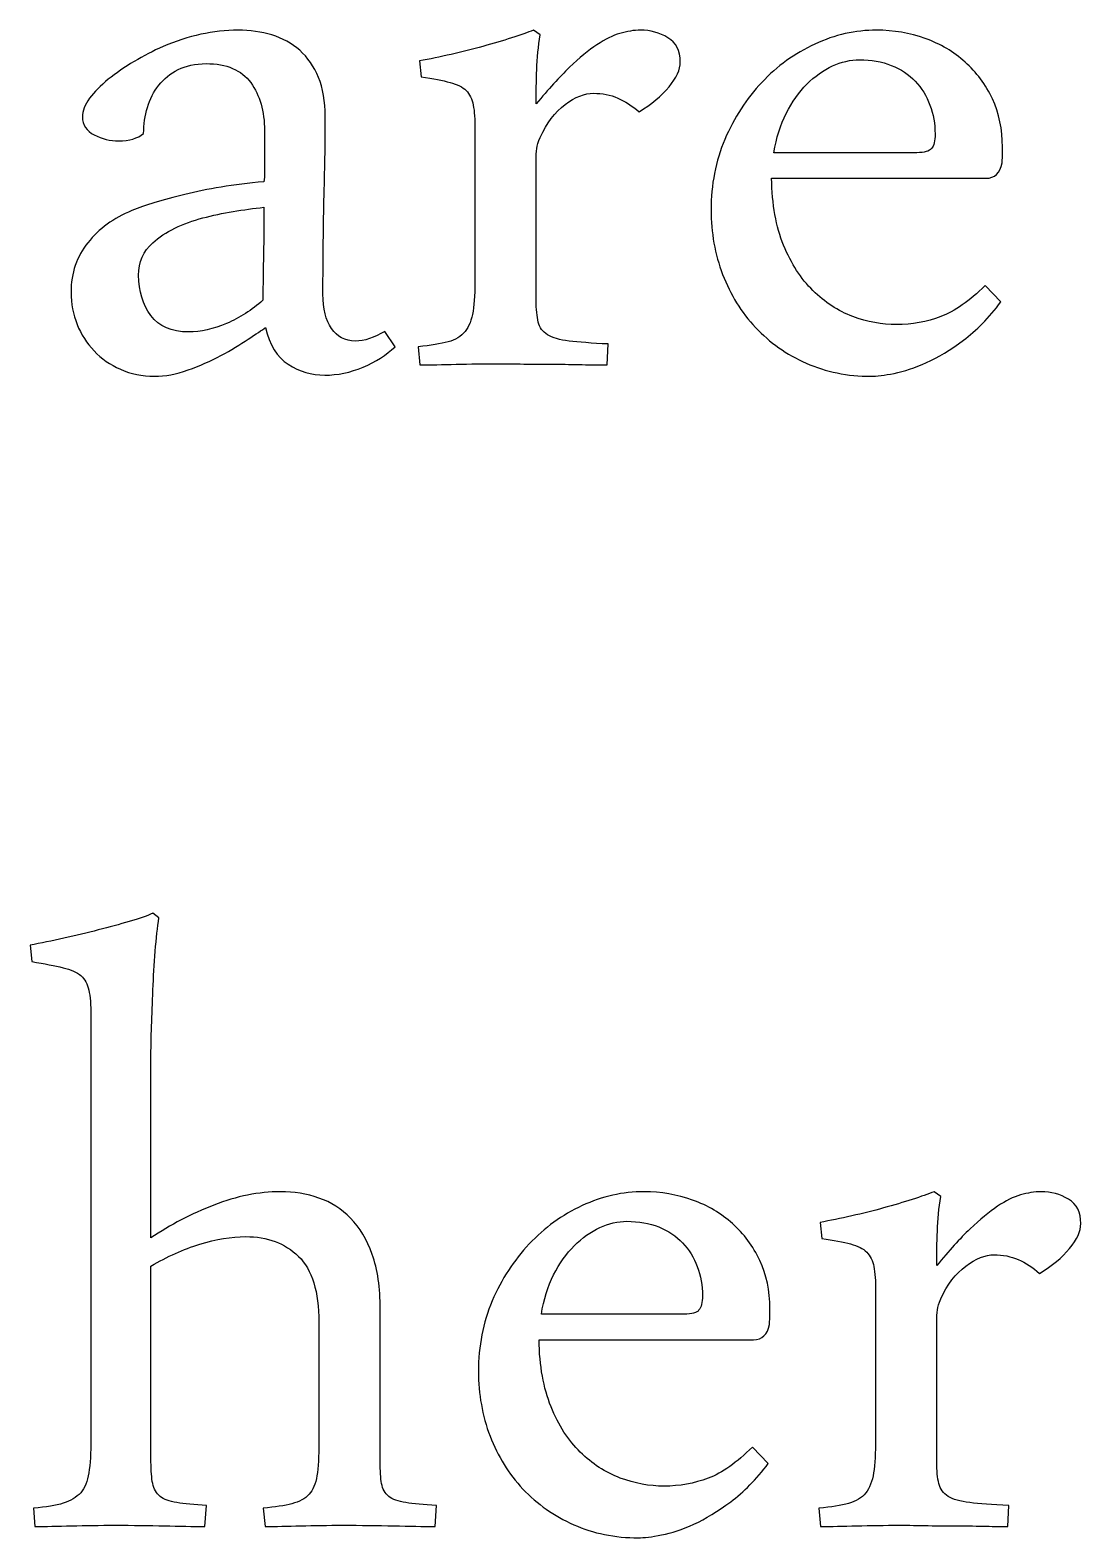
# Model space of a CAD drawing. Extents: x -303 to 288, y -142 to 145.
# Drawn here: x 14.54 to 22.2, y -139.42 to -128.43 of the extents above; entities that cross this region are included whole.
import ezdxf

# ---------------------------------------------------------------- set-up
doc = ezdxf.new("R2010")
doc.units = 0
doc.header["$MEASUREMENT"] = 0
doc.layers.add('LAYER_1', color=7, linetype='CONTINUOUS')

msp = doc.modelspace()

# ---------------------------------------------------------------- linework, layer by layer
at = {"layer": 'LAYER_1', "color": 250}
for points, knots in [([(16.2468, -129.5367), (16.2497, -129.5169), (16.2511, -129.493), (16.2511, -129.4661), (16.2511, -129.4661), (16.2511, -129.4661), (16.2511, -129.1642), (16.2511, -129.1642), (16.2511, -129.1642), (16.2511, -129.0231), (16.2172, -128.9073), (16.1509, -128.8142), (16.1509, -128.8142), (16.0832, -128.7225), (15.9745, -128.6759), (15.8263, -128.6759), (15.8263, -128.6759), (15.7459, -128.6759), (15.6782, -128.6915), (15.6217, -128.7197), (15.6217, -128.7197), (15.5653, -128.7493), (15.5173, -128.786), (15.4806, -128.834), (15.4806, -128.834), (15.4439, -128.8805), (15.4157, -128.9342), (15.3974, -128.9948), (15.3974, -128.9948), (15.3804, -129.0555), (15.3705, -129.119), (15.3705, -129.1853), (15.3705, -129.1853), (15.3268, -129.2206), (15.2661, -129.239), (15.1885, -129.239), (15.1885, -129.239), (15.1264, -129.239), (15.0658, -129.2248), (15.0093, -129.1952), (15.0093, -129.1952), (14.9529, -129.167), (14.9246, -129.1232), (14.9246, -129.0654), (14.9246, -129.0654), (14.9246, -129.0202), (14.9416, -128.9751), (14.9769, -128.9285), (14.9769, -128.9285), (15.0107, -128.8819), (15.0559, -128.8354), (15.1123, -128.7902), (15.1123, -128.7902), (15.1688, -128.7451), (15.2323, -128.7013), (15.3014, -128.6604), (15.3014, -128.6604), (15.3691, -128.6181), (15.4397, -128.5828), (15.5117, -128.5518), (15.5117, -128.5518), (15.6965, -128.4727), (15.8785, -128.4318), (16.0578, -128.4318), (16.0578, -128.4318), (16.1452, -128.4318), (16.2285, -128.4445), (16.3047, -128.4671), (16.3047, -128.4671), (16.3823, -128.4911), (16.45, -128.5278), (16.5079, -128.5786), (16.5079, -128.5786), (16.5658, -128.6308), (16.6109, -128.6957), (16.6448, -128.7761), (16.6448, -128.7761), (16.6772, -128.8551), (16.6942, -128.9511), (16.6942, -129.0612), (16.6942, -129.0612), (16.6942, -129.2263), (16.6913, -129.4168), (16.6857, -129.6341), (16.6857, -129.6341), (16.6801, -129.85), (16.6772, -130.0899), (16.6772, -130.3551), (16.6772, -130.3551), (16.6772, -130.4624), (16.6984, -130.547), (16.7393, -130.6063), (16.7393, -130.6063), (16.7802, -130.667), (16.8381, -130.698), (16.9129, -130.698), (16.9129, -130.698), (16.9792, -130.698), (17.0512, -130.674), (17.1274, -130.6275), (17.1274, -130.6275), (17.1274, -130.6275), (17.2022, -130.739), (17.2022, -130.739), (17.2022, -130.739), (17.1387, -130.7996), (17.061, -130.849), (16.9693, -130.8885), (16.9693, -130.8885), (16.8762, -130.9266), (16.7831, -130.9464), (16.6899, -130.9464), (16.6899, -130.9464), (16.594, -130.9464), (16.5051, -130.9196), (16.4232, -130.8674), (16.4232, -130.8674), (16.3414, -130.8152), (16.2878, -130.7248), (16.2595, -130.5993), (16.2595, -130.5993), (16.2327, -130.6176), (16.189, -130.6472), (16.1311, -130.6853), (16.1311, -130.6853), (16.0733, -130.7234), (16.0084, -130.7629), (15.9336, -130.8039), (15.9336, -130.8039), (15.8588, -130.8434), (15.7784, -130.8787), (15.6937, -130.9083), (15.6937, -130.9083), (15.6076, -130.9393), (15.5272, -130.9549), (15.4496, -130.9549), (15.4496, -130.9549), (15.3593, -130.9549), (15.276, -130.9379), (15.2012, -130.9041), (15.2012, -130.9041), (15.1264, -130.8716), (15.0629, -130.8264), (15.0093, -130.77), (15.0093, -130.77), (14.9557, -130.7136), (14.9148, -130.6486), (14.8851, -130.5767), (14.8851, -130.5767), (14.8569, -130.5033), (14.8414, -130.4257), (14.8414, -130.3424), (14.8414, -130.3424), (14.8414, -130.2013), (14.8823, -130.0814), (14.9642, -129.9812), (14.9642, -129.9812), (15.0446, -129.8796), (15.1518, -129.802), (15.2845, -129.747), (15.2845, -129.747), (15.3804, -129.7089), (15.5088, -129.6693), (15.6711, -129.6298), (15.6711, -129.6298), (15.832, -129.5889), (16.0239, -129.5579), (16.2468, -129.5367)], [0, 0, 0, 0, 0.0232558, 0.0232558, 0.0232558, 0.0232558, 0.0465116, 0.0465116, 0.0465116, 0.0465116, 0.0697674, 0.0697674, 0.0697674, 0.0697674, 0.0930233, 0.0930233, 0.0930233, 0.0930233, 0.1162791, 0.1162791, 0.1162791, 0.1162791, 0.1395349, 0.1395349, 0.1395349, 0.1395349, 0.1627907, 0.1627907, 0.1627907, 0.1627907, 0.1860465, 0.1860465, 0.1860465, 0.1860465, 0.2093023, 0.2093023, 0.2093023, 0.2093023, 0.2325581, 0.2325581, 0.2325581, 0.2325581, 0.255814, 0.255814, 0.255814, 0.255814, 0.2790698, 0.2790698, 0.2790698, 0.2790698, 0.3023256, 0.3023256, 0.3023256, 0.3023256, 0.3255814, 0.3255814, 0.3255814, 0.3255814, 0.3488372, 0.3488372, 0.3488372, 0.3488372, 0.372093, 0.372093, 0.372093, 0.372093, 0.3953488, 0.3953488, 0.3953488, 0.3953488, 0.4186047, 0.4186047, 0.4186047, 0.4186047, 0.4418605, 0.4418605, 0.4418605, 0.4418605, 0.4651163, 0.4651163, 0.4651163, 0.4651163, 0.4883721, 0.4883721, 0.4883721, 0.4883721, 0.5116279, 0.5116279, 0.5116279, 0.5116279, 0.5348837, 0.5348837, 0.5348837, 0.5348837, 0.5581395, 0.5581395, 0.5581395, 0.5581395, 0.5813953, 0.5813953, 0.5813953, 0.5813953, 0.6046512, 0.6046512, 0.6046512, 0.6046512, 0.627907, 0.627907, 0.627907, 0.627907, 0.6511628, 0.6511628, 0.6511628, 0.6511628, 0.6744186, 0.6744186, 0.6744186, 0.6744186, 0.6976744, 0.6976744, 0.6976744, 0.6976744, 0.7209302, 0.7209302, 0.7209302, 0.7209302, 0.744186, 0.744186, 0.744186, 0.744186, 0.7674419, 0.7674419, 0.7674419, 0.7674419, 0.7906977, 0.7906977, 0.7906977, 0.7906977, 0.8139535, 0.8139535, 0.8139535, 0.8139535, 0.8372093, 0.8372093, 0.8372093, 0.8372093, 0.8604651, 0.8604651, 0.8604651, 0.8604651, 0.8837209, 0.8837209, 0.8837209, 0.8837209, 0.9069767, 0.9069767, 0.9069767, 0.9069767, 0.9302326, 0.9302326, 0.9302326, 0.9302326, 0.9534884, 0.9534884, 0.9534884, 0.9534884, 1, 1, 1, 1]), ([(18.7488, -130.8716), (18.7036, -130.8716), (18.6514, -130.8716), (18.5893, -130.8702), (18.5893, -130.8702), (18.5272, -130.8688), (18.4595, -130.8674), (18.3889, -130.8674), (18.3889, -130.8674), (18.317, -130.8674), (18.2436, -130.8674), (18.1688, -130.866), (18.1688, -130.866), (18.0954, -130.8645), (18.0249, -130.8631), (17.9585, -130.8631), (17.9585, -130.8631), (17.8513, -130.8631), (17.7483, -130.8645), (17.6481, -130.8674), (17.6481, -130.8674), (17.5493, -130.8702), (17.4604, -130.8716), (17.3842, -130.8716), (17.3842, -130.8716), (17.3842, -130.8716), (17.3715, -130.739), (17.3715, -130.739), (17.3715, -130.739), (17.4618, -130.7305), (17.5352, -130.7192), (17.5888, -130.7037), (17.5888, -130.7037), (17.6425, -130.6896), (17.6834, -130.6642), (17.713, -130.6275), (17.713, -130.6275), (17.7412, -130.5922), (17.761, -130.5428), (17.7709, -130.4807), (17.7709, -130.4807), (17.7793, -130.4186), (17.785, -130.3354), (17.785, -130.231), (17.785, -130.231), (17.785, -130.231), (17.785, -129.1599), (17.785, -129.1599), (17.785, -129.1599), (17.785, -129.0823), (17.7808, -129.0216), (17.7723, -128.9779), (17.7723, -128.9779), (17.7638, -128.9342), (17.7469, -128.8989), (17.7201, -128.8721), (17.7201, -128.8721), (17.6947, -128.8467), (17.6552, -128.8269), (17.603, -128.8128), (17.603, -128.8128), (17.5507, -128.7987), (17.4802, -128.7846), (17.3927, -128.7719), (17.3927, -128.7719), (17.3927, -128.7719), (17.38, -128.6562), (17.38, -128.6562), (17.38, -128.6562), (17.4548, -128.6421), (17.531, -128.6265), (17.6114, -128.6082), (17.6114, -128.6082), (17.6904, -128.5899), (17.7681, -128.5715), (17.8428, -128.5503), (17.8428, -128.5503), (17.9176, -128.5292), (17.9868, -128.5094), (18.0517, -128.4883), (18.0517, -128.4883), (18.1166, -128.4671), (18.1688, -128.4487), (18.2111, -128.4318), (18.2111, -128.4318), (18.2111, -128.4318), (18.2605, -128.4657), (18.2605, -128.4657), (18.2605, -128.4657), (18.2464, -128.5503), (18.2379, -128.6364), (18.2351, -128.7197), (18.2351, -128.7197), (18.2323, -128.8043), (18.2309, -128.8876), (18.2309, -128.9694), (18.2309, -128.9694), (18.3198, -128.8622), (18.4002, -128.7733), (18.4736, -128.7027), (18.4736, -128.7027), (18.5456, -128.6336), (18.6133, -128.5786), (18.674, -128.5376), (18.674, -128.5376), (18.7347, -128.4981), (18.7897, -128.4699), (18.8405, -128.4558), (18.8405, -128.4558), (18.8927, -128.4403), (18.9421, -128.4318), (18.9915, -128.4318), (18.9915, -128.4318), (19.0634, -128.4318), (19.1298, -128.4502), (19.1904, -128.4868), (19.1904, -128.4868), (19.2511, -128.5221), (19.2808, -128.5814), (19.2808, -128.6646), (19.2808, -128.6646), (19.2808, -128.7197), (19.2539, -128.7803), (19.1989, -128.8453), (19.1989, -128.8453), (19.1439, -128.9116), (19.0705, -128.9723), (18.9802, -129.0273), (18.9802, -129.0273), (18.9294, -128.9835), (18.8786, -128.9497), (18.825, -128.9271), (18.825, -128.9271), (18.7713, -128.9031), (18.7121, -128.8918), (18.6486, -128.8918), (18.6486, -128.8918), (18.5851, -128.8918), (18.5159, -128.9186), (18.4426, -128.9737), (18.4426, -128.9737), (18.3678, -129.0287), (18.3071, -129.1091), (18.2605, -129.2136), (18.2605, -129.2136), (18.2464, -129.2446), (18.2379, -129.2714), (18.2351, -129.294), (18.2351, -129.294), (18.2323, -129.318), (18.2309, -129.349), (18.2309, -129.3871), (18.2309, -129.3871), (18.2309, -129.3871), (18.2309, -130.4003), (18.2309, -130.4003), (18.2309, -130.4003), (18.2309, -130.4666), (18.2365, -130.5188), (18.2464, -130.5597), (18.2464, -130.5597), (18.2549, -130.5993), (18.2775, -130.6303), (18.3141, -130.6529), (18.3141, -130.6529), (18.3494, -130.674), (18.4016, -130.6896), (18.4708, -130.698), (18.4708, -130.698), (18.5399, -130.7065), (18.6345, -130.7136), (18.7558, -130.7192), (18.7558, -130.7192), (18.7558, -130.7192), (18.7488, -130.8716), (18.7488, -130.8716)], [0, 0, 0, 0, 0.0222222, 0.0222222, 0.0222222, 0.0222222, 0.0444444, 0.0444444, 0.0444444, 0.0444444, 0.0666667, 0.0666667, 0.0666667, 0.0666667, 0.0888889, 0.0888889, 0.0888889, 0.0888889, 0.1111111, 0.1111111, 0.1111111, 0.1111111, 0.1333333, 0.1333333, 0.1333333, 0.1333333, 0.1555556, 0.1555556, 0.1555556, 0.1555556, 0.1777778, 0.1777778, 0.1777778, 0.1777778, 0.2, 0.2, 0.2, 0.2, 0.2222222, 0.2222222, 0.2222222, 0.2222222, 0.2444444, 0.2444444, 0.2444444, 0.2444444, 0.2666667, 0.2666667, 0.2666667, 0.2666667, 0.2888889, 0.2888889, 0.2888889, 0.2888889, 0.3111111, 0.3111111, 0.3111111, 0.3111111, 0.3333333, 0.3333333, 0.3333333, 0.3333333, 0.3555556, 0.3555556, 0.3555556, 0.3555556, 0.3777778, 0.3777778, 0.3777778, 0.3777778, 0.4, 0.4, 0.4, 0.4, 0.4222222, 0.4222222, 0.4222222, 0.4222222, 0.4444444, 0.4444444, 0.4444444, 0.4444444, 0.4666667, 0.4666667, 0.4666667, 0.4666667, 0.4888889, 0.4888889, 0.4888889, 0.4888889, 0.5111111, 0.5111111, 0.5111111, 0.5111111, 0.5333333, 0.5333333, 0.5333333, 0.5333333, 0.5555556, 0.5555556, 0.5555556, 0.5555556, 0.5777778, 0.5777778, 0.5777778, 0.5777778, 0.6, 0.6, 0.6, 0.6, 0.6222222, 0.6222222, 0.6222222, 0.6222222, 0.6444444, 0.6444444, 0.6444444, 0.6444444, 0.6666667, 0.6666667, 0.6666667, 0.6666667, 0.6888889, 0.6888889, 0.6888889, 0.6888889, 0.7111111, 0.7111111, 0.7111111, 0.7111111, 0.7333333, 0.7333333, 0.7333333, 0.7333333, 0.7555556, 0.7555556, 0.7555556, 0.7555556, 0.7777778, 0.7777778, 0.7777778, 0.7777778, 0.8, 0.8, 0.8, 0.8, 0.8222222, 0.8222222, 0.8222222, 0.8222222, 0.8444444, 0.8444444, 0.8444444, 0.8444444, 0.8666667, 0.8666667, 0.8666667, 0.8666667, 0.8888889, 0.8888889, 0.8888889, 0.8888889, 0.9111111, 0.9111111, 0.9111111, 0.9111111, 0.9333333, 0.9333333, 0.9333333, 0.9333333, 0.9555556, 0.9555556, 0.9555556, 0.9555556, 1, 1, 1, 1]), ([(21.6176, -130.413), (21.5287, -130.5287), (21.4384, -130.6218), (21.3438, -130.6924), (21.3438, -130.6924), (21.2507, -130.7615), (21.1604, -130.8166), (21.0757, -130.8547), (21.0757, -130.8547), (20.9896, -130.8942), (20.912, -130.9196), (20.8401, -130.9337), (20.8401, -130.9337), (20.7681, -130.9478), (20.7117, -130.9549), (20.6707, -130.9549), (20.6707, -130.9549), (20.5, -130.9549), (20.3419, -130.9224), (20.1994, -130.8589), (20.1994, -130.8589), (20.0555, -130.7954), (19.9327, -130.7093), (19.8297, -130.5993), (19.8297, -130.5993), (19.7253, -130.4892), (19.6463, -130.3594), (19.5898, -130.2126), (19.5898, -130.2126), (19.5334, -130.0645), (19.5052, -129.9078), (19.5052, -129.7427), (19.5052, -129.7427), (19.5052, -129.5579), (19.539, -129.3871), (19.6054, -129.2277), (19.6054, -129.2277), (19.6731, -129.0696), (19.7634, -128.9313), (19.8749, -128.8128), (19.8749, -128.8128), (19.9864, -128.6943), (20.1148, -128.6011), (20.2615, -128.5334), (20.2615, -128.5334), (20.4069, -128.4657), (20.5578, -128.4318), (20.7117, -128.4318), (20.7117, -128.4318), (20.8358, -128.4318), (20.953, -128.453), (21.0658, -128.4925), (21.0658, -128.4925), (21.1773, -128.532), (21.2747, -128.5899), (21.3565, -128.6646), (21.3565, -128.6646), (21.4398, -128.738), (21.5061, -128.8283), (21.5555, -128.9327), (21.5555, -128.9327), (21.6049, -129.0372), (21.6289, -129.1543), (21.6289, -129.2841), (21.6289, -129.2841), (21.6289, -129.2841), (21.6289, -129.342), (21.6289, -129.342), (21.6289, -129.342), (21.6289, -129.342), (21.626, -129.3998), (21.626, -129.3998), (21.626, -129.3998), (21.6119, -129.4746), (21.5724, -129.5113), (21.5103, -129.5113), (21.5103, -129.5113), (21.5103, -129.5113), (19.9468, -129.5113), (19.9468, -129.5113), (19.9468, -129.5113), (19.9497, -129.7018), (19.9793, -129.8641), (20.0343, -129.9995), (20.0343, -129.9995), (20.0894, -130.135), (20.1599, -130.2451), (20.2474, -130.3297), (20.2474, -130.3297), (20.3335, -130.4158), (20.4308, -130.4779), (20.5381, -130.5188), (20.5381, -130.5188), (20.6453, -130.5583), (20.7512, -130.5781), (20.857, -130.5781), (20.857, -130.5781), (20.9699, -130.5781), (21.0771, -130.5583), (21.1787, -130.5202), (21.1787, -130.5202), (21.2803, -130.4821), (21.389, -130.4059), (21.5019, -130.293), (21.5019, -130.293), (21.5019, -130.293), (21.6176, -130.413), (21.6176, -130.413)], [0, 0, 0, 0, 0.0357143, 0.0357143, 0.0357143, 0.0357143, 0.0714286, 0.0714286, 0.0714286, 0.0714286, 0.1071429, 0.1071429, 0.1071429, 0.1071429, 0.1428571, 0.1428571, 0.1428571, 0.1428571, 0.1785714, 0.1785714, 0.1785714, 0.1785714, 0.2142857, 0.2142857, 0.2142857, 0.2142857, 0.25, 0.25, 0.25, 0.25, 0.2857143, 0.2857143, 0.2857143, 0.2857143, 0.3214286, 0.3214286, 0.3214286, 0.3214286, 0.3571429, 0.3571429, 0.3571429, 0.3571429, 0.3928571, 0.3928571, 0.3928571, 0.3928571, 0.4285714, 0.4285714, 0.4285714, 0.4285714, 0.4642857, 0.4642857, 0.4642857, 0.4642857, 0.5, 0.5, 0.5, 0.5, 0.5357143, 0.5357143, 0.5357143, 0.5357143, 0.5714286, 0.5714286, 0.5714286, 0.5714286, 0.6071429, 0.6071429, 0.6071429, 0.6071429, 0.6428571, 0.6428571, 0.6428571, 0.6428571, 0.6785714, 0.6785714, 0.6785714, 0.6785714, 0.7142857, 0.7142857, 0.7142857, 0.7142857, 0.75, 0.75, 0.75, 0.75, 0.7857143, 0.7857143, 0.7857143, 0.7857143, 0.8214286, 0.8214286, 0.8214286, 0.8214286, 0.8571429, 0.8571429, 0.8571429, 0.8571429, 0.8928571, 0.8928571, 0.8928571, 0.8928571, 0.9285714, 0.9285714, 0.9285714, 0.9285714, 1, 1, 1, 1]), ([(21.0052, -129.325), (21.0602, -129.325), (21.0969, -129.3152), (21.1124, -129.294), (21.1124, -129.294), (21.1293, -129.2742), (21.1378, -129.239), (21.1378, -129.1896), (21.1378, -129.1896), (21.1378, -129.1148), (21.1251, -129.0442), (21.0997, -128.9779), (21.0997, -128.9779), (21.0757, -128.9116), (21.0404, -128.8537), (20.9925, -128.8043), (20.9925, -128.8043), (20.9459, -128.7549), (20.888, -128.7169), (20.8189, -128.6886), (20.8189, -128.6886), (20.7498, -128.6618), (20.6736, -128.6477), (20.5875, -128.6477), (20.5875, -128.6477), (20.5212, -128.6477), (20.4548, -128.6632), (20.3899, -128.6929), (20.3899, -128.6929), (20.3236, -128.7239), (20.2615, -128.7676), (20.2037, -128.8255), (20.2037, -128.8255), (20.1458, -128.8834), (20.095, -128.9539), (20.0527, -129.0386), (20.0527, -129.0386), (20.0103, -129.1218), (19.9807, -129.2178), (19.9638, -129.325), (19.9638, -129.325), (19.9638, -129.325), (21.0052, -129.325), (21.0052, -129.325)], [0, 0, 0, 0, 0.0833333, 0.0833333, 0.0833333, 0.0833333, 0.1666667, 0.1666667, 0.1666667, 0.1666667, 0.25, 0.25, 0.25, 0.25, 0.3333333, 0.3333333, 0.3333333, 0.3333333, 0.4166667, 0.4166667, 0.4166667, 0.4166667, 0.5, 0.5, 0.5, 0.5, 0.5833333, 0.5833333, 0.5833333, 0.5833333, 0.6666667, 0.6666667, 0.6666667, 0.6666667, 0.75, 0.75, 0.75, 0.75, 0.8333333, 0.8333333, 0.8333333, 0.8333333, 1, 1, 1, 1]), ([(16.2398, -130.4003), (16.2398, -130.2846), (16.2412, -130.1717), (16.244, -130.0616), (16.244, -130.0616), (16.2454, -129.9516), (16.2468, -129.8387), (16.2468, -129.723), (16.2468, -129.723), (16.1735, -129.73), (16.0973, -129.7413), (16.0225, -129.754), (16.0225, -129.754), (15.9463, -129.7653), (15.8729, -129.7822), (15.8009, -129.8006), (15.8009, -129.8006), (15.729, -129.8203), (15.6612, -129.8443), (15.5977, -129.8754), (15.5977, -129.8754), (15.5356, -129.905), (15.4806, -129.9417), (15.4369, -129.9826), (15.4369, -129.9826), (15.3677, -130.0433), (15.3339, -130.1223), (15.3339, -130.2183), (15.3339, -130.2183), (15.3339, -130.334), (15.3635, -130.4313), (15.4228, -130.5118), (15.4228, -130.5118), (15.482, -130.5922), (15.5737, -130.6317), (15.6979, -130.6317), (15.6979, -130.6317), (15.7854, -130.6317), (15.8785, -130.6105), (15.9745, -130.5696), (15.9745, -130.5696), (16.0705, -130.5287), (16.1594, -130.4723), (16.2398, -130.4003)], [0, 0, 0, 0, 0.0833333, 0.0833333, 0.0833333, 0.0833333, 0.1666667, 0.1666667, 0.1666667, 0.1666667, 0.25, 0.25, 0.25, 0.25, 0.3333333, 0.3333333, 0.3333333, 0.3333333, 0.4166667, 0.4166667, 0.4166667, 0.4166667, 0.5, 0.5, 0.5, 0.5, 0.5833333, 0.5833333, 0.5833333, 0.5833333, 0.6666667, 0.6666667, 0.6666667, 0.6666667, 0.75, 0.75, 0.75, 0.75, 0.8333333, 0.8333333, 0.8333333, 0.8333333, 1, 1, 1, 1]), ([(15.4818, -134.9017), (15.4705, -134.9708), (15.462, -135.0527), (15.4549, -135.1458), (15.4549, -135.1458), (15.4479, -135.2404), (15.4422, -135.3335), (15.438, -135.428), (15.438, -135.428), (15.4338, -135.5212), (15.431, -135.6087), (15.4281, -135.6919), (15.4281, -135.6919), (15.4253, -135.7752), (15.4239, -135.8401), (15.4239, -135.8909), (15.4239, -135.8909), (15.4239, -135.8909), (15.4239, -137.2342), (15.4239, -137.2342), (15.4239, -137.2342), (15.565, -137.1397), (15.7174, -137.0607), (15.8825, -136.9958), (15.8825, -136.9958), (16.049, -136.9309), (16.2099, -136.8984), (16.3665, -136.8984), (16.3665, -136.8984), (16.4653, -136.8984), (16.5598, -136.9139), (16.6473, -136.945), (16.6473, -136.945), (16.7362, -136.9746), (16.8138, -137.024), (16.8787, -137.0917), (16.8787, -137.0917), (16.9451, -137.1595), (16.9973, -137.2469), (17.0368, -137.3556), (17.0368, -137.3556), (17.0749, -137.4643), (17.0946, -137.5983), (17.0946, -137.7549), (17.0946, -137.7549), (17.0946, -137.7549), (17.0946, -138.8669), (17.0946, -138.8669), (17.0946, -138.8669), (17.0946, -138.9332), (17.0975, -138.9854), (17.1045, -139.0263), (17.1045, -139.0263), (17.1116, -139.0659), (17.1285, -139.0969), (17.1567, -139.1195), (17.1567, -139.1195), (17.1835, -139.1406), (17.2259, -139.1562), (17.2809, -139.1646), (17.2809, -139.1646), (17.3359, -139.1731), (17.4093, -139.1802), (17.5039, -139.1858), (17.5039, -139.1858), (17.5039, -139.1858), (17.4954, -139.3382), (17.4954, -139.3382), (17.4954, -139.3382), (17.4065, -139.3382), (17.3063, -139.3368), (17.192, -139.334), (17.192, -139.334), (17.0777, -139.3311), (16.9535, -139.3297), (16.8209, -139.3297), (16.8209, -139.3297), (16.7136, -139.3297), (16.612, -139.3311), (16.5161, -139.334), (16.5161, -139.334), (16.4187, -139.3368), (16.3327, -139.3382), (16.255, -139.3382), (16.255, -139.3382), (16.255, -139.3382), (16.2423, -139.2056), (16.2423, -139.2056), (16.2423, -139.2056), (16.3284, -139.1971), (16.3976, -139.1872), (16.4512, -139.1731), (16.4512, -139.1731), (16.5048, -139.159), (16.5471, -139.1364), (16.5754, -139.104), (16.5754, -139.104), (16.605, -139.0729), (16.6233, -139.0278), (16.6332, -138.9685), (16.6332, -138.9685), (16.6431, -138.9092), (16.6473, -138.8274), (16.6473, -138.7215), (16.6473, -138.7215), (16.6473, -138.7215), (16.6473, -137.8495), (16.6473, -137.8495), (16.6473, -137.8495), (16.6473, -137.6265), (16.5979, -137.4671), (16.4992, -137.3697), (16.4992, -137.3697), (16.4004, -137.2738), (16.272, -137.2258), (16.1139, -137.2258), (16.1139, -137.2258), (16.0095, -137.2258), (15.898, -137.2441), (15.7795, -137.2808), (15.7795, -137.2808), (15.661, -137.3189), (15.5424, -137.3711), (15.4239, -137.4403), (15.4239, -137.4403), (15.4239, -137.4403), (15.4239, -138.8669), (15.4239, -138.8669), (15.4239, -138.8669), (15.4239, -138.9332), (15.4281, -138.9854), (15.4366, -139.0263), (15.4366, -139.0263), (15.4451, -139.0659), (15.462, -139.0969), (15.4902, -139.1195), (15.4902, -139.1195), (15.5184, -139.1406), (15.558, -139.1562), (15.6116, -139.1646), (15.6116, -139.1646), (15.6666, -139.1731), (15.7386, -139.1802), (15.8289, -139.1858), (15.8289, -139.1858), (15.8289, -139.1858), (15.8162, -139.3382), (15.8162, -139.3382), (15.8162, -139.3382), (15.7287, -139.3382), (15.6299, -139.3368), (15.5213, -139.334), (15.5213, -139.334), (15.4126, -139.3311), (15.2913, -139.3297), (15.16, -139.3297), (15.16, -139.3297), (15.0514, -139.3297), (14.947, -139.3311), (14.8454, -139.334), (14.8454, -139.334), (14.7438, -139.3368), (14.6534, -139.3382), (14.5772, -139.3382), (14.5772, -139.3382), (14.5772, -139.3382), (14.5688, -139.2056), (14.5688, -139.2056), (14.5688, -139.2056), (14.6591, -139.1971), (14.7311, -139.1858), (14.7847, -139.1689), (14.7847, -139.1689), (14.8397, -139.1519), (14.8806, -139.1265), (14.9117, -139.0927), (14.9117, -139.0927), (14.9413, -139.0574), (14.9611, -139.0094), (14.9709, -138.9473), (14.9709, -138.9473), (14.9808, -138.8852), (14.9865, -138.802), (14.9865, -138.6976), (14.9865, -138.6976), (14.9865, -138.6976), (14.9865, -135.6171), (14.9865, -135.6171), (14.9865, -135.6171), (14.9865, -135.5381), (14.9808, -135.4746), (14.9709, -135.4295), (14.9709, -135.4295), (14.9611, -135.3843), (14.9427, -135.349), (14.9131, -135.3236), (14.9131, -135.3236), (14.8849, -135.2996), (14.8411, -135.2799), (14.7833, -135.2658), (14.7833, -135.2658), (14.7254, -135.2517), (14.6492, -135.2375), (14.5561, -135.2206), (14.5561, -135.2206), (14.5561, -135.2206), (14.5434, -135.1007), (14.5434, -135.1007), (14.5434, -135.1007), (14.621, -135.0866), (14.7028, -135.071), (14.7889, -135.0513), (14.7889, -135.0513), (14.8764, -135.0315), (14.9597, -135.0118), (15.0401, -134.9906), (15.0401, -134.9906), (15.1191, -134.9708), (15.1953, -134.9497), (15.2644, -134.9285), (15.2644, -134.9285), (15.335, -134.9088), (15.3929, -134.889), (15.4366, -134.8692), (15.4366, -134.8692), (15.4366, -134.8692), (15.4818, -134.9017), (15.4818, -134.9017)], [0, 0, 0, 0, 0.0172414, 0.0172414, 0.0172414, 0.0172414, 0.0344828, 0.0344828, 0.0344828, 0.0344828, 0.0517241, 0.0517241, 0.0517241, 0.0517241, 0.0689655, 0.0689655, 0.0689655, 0.0689655, 0.0862069, 0.0862069, 0.0862069, 0.0862069, 0.1034483, 0.1034483, 0.1034483, 0.1034483, 0.1206897, 0.1206897, 0.1206897, 0.1206897, 0.137931, 0.137931, 0.137931, 0.137931, 0.1551724, 0.1551724, 0.1551724, 0.1551724, 0.1724138, 0.1724138, 0.1724138, 0.1724138, 0.1896552, 0.1896552, 0.1896552, 0.1896552, 0.2068966, 0.2068966, 0.2068966, 0.2068966, 0.2241379, 0.2241379, 0.2241379, 0.2241379, 0.2413793, 0.2413793, 0.2413793, 0.2413793, 0.2586207, 0.2586207, 0.2586207, 0.2586207, 0.2758621, 0.2758621, 0.2758621, 0.2758621, 0.2931034, 0.2931034, 0.2931034, 0.2931034, 0.3103448, 0.3103448, 0.3103448, 0.3103448, 0.3275862, 0.3275862, 0.3275862, 0.3275862, 0.3448276, 0.3448276, 0.3448276, 0.3448276, 0.362069, 0.362069, 0.362069, 0.362069, 0.3793103, 0.3793103, 0.3793103, 0.3793103, 0.3965517, 0.3965517, 0.3965517, 0.3965517, 0.4137931, 0.4137931, 0.4137931, 0.4137931, 0.4310345, 0.4310345, 0.4310345, 0.4310345, 0.4482759, 0.4482759, 0.4482759, 0.4482759, 0.4655172, 0.4655172, 0.4655172, 0.4655172, 0.4827586, 0.4827586, 0.4827586, 0.4827586, 0.5, 0.5, 0.5, 0.5, 0.5172414, 0.5172414, 0.5172414, 0.5172414, 0.5344828, 0.5344828, 0.5344828, 0.5344828, 0.5517241, 0.5517241, 0.5517241, 0.5517241, 0.5689655, 0.5689655, 0.5689655, 0.5689655, 0.5862069, 0.5862069, 0.5862069, 0.5862069, 0.6034483, 0.6034483, 0.6034483, 0.6034483, 0.6206897, 0.6206897, 0.6206897, 0.6206897, 0.637931, 0.637931, 0.637931, 0.637931, 0.6551724, 0.6551724, 0.6551724, 0.6551724, 0.6724138, 0.6724138, 0.6724138, 0.6724138, 0.6896552, 0.6896552, 0.6896552, 0.6896552, 0.7068966, 0.7068966, 0.7068966, 0.7068966, 0.7241379, 0.7241379, 0.7241379, 0.7241379, 0.7413793, 0.7413793, 0.7413793, 0.7413793, 0.7586207, 0.7586207, 0.7586207, 0.7586207, 0.7758621, 0.7758621, 0.7758621, 0.7758621, 0.7931034, 0.7931034, 0.7931034, 0.7931034, 0.8103448, 0.8103448, 0.8103448, 0.8103448, 0.8275862, 0.8275862, 0.8275862, 0.8275862, 0.8448276, 0.8448276, 0.8448276, 0.8448276, 0.862069, 0.862069, 0.862069, 0.862069, 0.8793103, 0.8793103, 0.8793103, 0.8793103, 0.8965517, 0.8965517, 0.8965517, 0.8965517, 0.9137931, 0.9137931, 0.9137931, 0.9137931, 0.9310345, 0.9310345, 0.9310345, 0.9310345, 0.9482759, 0.9482759, 0.9482759, 0.9482759, 0.9655172, 0.9655172, 0.9655172, 0.9655172, 1, 1, 1, 1]), ([(19.9225, -138.8796), (19.8336, -138.9953), (19.7433, -139.0884), (19.6487, -139.159), (19.6487, -139.159), (19.5556, -139.2281), (19.4653, -139.2832), (19.3806, -139.3213), (19.3806, -139.3213), (19.2945, -139.3608), (19.2169, -139.3862), (19.145, -139.4003), (19.145, -139.4003), (19.073, -139.4144), (19.0166, -139.4215), (18.9756, -139.4215), (18.9756, -139.4215), (18.8049, -139.4215), (18.6468, -139.389), (18.5043, -139.3255), (18.5043, -139.3255), (18.3604, -139.262), (18.2376, -139.1759), (18.1346, -139.0659), (18.1346, -139.0659), (18.0302, -138.9558), (17.9512, -138.826), (17.8947, -138.6792), (17.8947, -138.6792), (17.8383, -138.5311), (17.8101, -138.3744), (17.8101, -138.2093), (17.8101, -138.2093), (17.8101, -138.0245), (17.8439, -137.8537), (17.9103, -137.6943), (17.9103, -137.6943), (17.978, -137.5362), (18.0683, -137.3979), (18.1798, -137.2794), (18.1798, -137.2794), (18.2913, -137.1609), (18.4197, -137.0677), (18.5664, -137), (18.5664, -137), (18.7118, -136.9323), (18.8627, -136.8984), (19.0166, -136.8984), (19.0166, -136.8984), (19.1407, -136.8984), (19.2579, -136.9196), (19.3707, -136.9591), (19.3707, -136.9591), (19.4822, -136.9986), (19.5796, -137.0565), (19.6614, -137.1312), (19.6614, -137.1312), (19.7447, -137.2046), (19.811, -137.2949), (19.8604, -137.3993), (19.8604, -137.3993), (19.9098, -137.5038), (19.9338, -137.6209), (19.9338, -137.7507), (19.9338, -137.7507), (19.9338, -137.7507), (19.9338, -137.8086), (19.9338, -137.8086), (19.9338, -137.8086), (19.9338, -137.8086), (19.9309, -137.8664), (19.9309, -137.8664), (19.9309, -137.8664), (19.9168, -137.9412), (19.8773, -137.9779), (19.8152, -137.9779), (19.8152, -137.9779), (19.8152, -137.9779), (18.2517, -137.9779), (18.2517, -137.9779), (18.2517, -137.9779), (18.2546, -138.1684), (18.2842, -138.3307), (18.3392, -138.4661), (18.3392, -138.4661), (18.3943, -138.6016), (18.4648, -138.7117), (18.5523, -138.7963), (18.5523, -138.7963), (18.6384, -138.8824), (18.7357, -138.9445), (18.843, -138.9854), (18.843, -138.9854), (18.9502, -139.0249), (19.0561, -139.0447), (19.1619, -139.0447), (19.1619, -139.0447), (19.2748, -139.0447), (19.382, -139.0249), (19.4836, -138.9868), (19.4836, -138.9868), (19.5852, -138.9487), (19.6939, -138.8725), (19.8068, -138.7596), (19.8068, -138.7596), (19.8068, -138.7596), (19.9225, -138.8796), (19.9225, -138.8796)], [0, 0, 0, 0, 0.0357143, 0.0357143, 0.0357143, 0.0357143, 0.0714286, 0.0714286, 0.0714286, 0.0714286, 0.1071429, 0.1071429, 0.1071429, 0.1071429, 0.1428571, 0.1428571, 0.1428571, 0.1428571, 0.1785714, 0.1785714, 0.1785714, 0.1785714, 0.2142857, 0.2142857, 0.2142857, 0.2142857, 0.25, 0.25, 0.25, 0.25, 0.2857143, 0.2857143, 0.2857143, 0.2857143, 0.3214286, 0.3214286, 0.3214286, 0.3214286, 0.3571429, 0.3571429, 0.3571429, 0.3571429, 0.3928571, 0.3928571, 0.3928571, 0.3928571, 0.4285714, 0.4285714, 0.4285714, 0.4285714, 0.4642857, 0.4642857, 0.4642857, 0.4642857, 0.5, 0.5, 0.5, 0.5, 0.5357143, 0.5357143, 0.5357143, 0.5357143, 0.5714286, 0.5714286, 0.5714286, 0.5714286, 0.6071429, 0.6071429, 0.6071429, 0.6071429, 0.6428571, 0.6428571, 0.6428571, 0.6428571, 0.6785714, 0.6785714, 0.6785714, 0.6785714, 0.7142857, 0.7142857, 0.7142857, 0.7142857, 0.75, 0.75, 0.75, 0.75, 0.7857143, 0.7857143, 0.7857143, 0.7857143, 0.8214286, 0.8214286, 0.8214286, 0.8214286, 0.8571429, 0.8571429, 0.8571429, 0.8571429, 0.8928571, 0.8928571, 0.8928571, 0.8928571, 0.9285714, 0.9285714, 0.9285714, 0.9285714, 1, 1, 1, 1]), ([(21.668, -139.3382), (21.6228, -139.3382), (21.5706, -139.3382), (21.5085, -139.3368), (21.5085, -139.3368), (21.4464, -139.3354), (21.3787, -139.334), (21.3081, -139.334), (21.3081, -139.334), (21.2362, -139.334), (21.1628, -139.334), (21.088, -139.3326), (21.088, -139.3326), (21.0146, -139.3311), (20.9441, -139.3297), (20.8777, -139.3297), (20.8777, -139.3297), (20.7705, -139.3297), (20.6675, -139.3311), (20.5673, -139.334), (20.5673, -139.334), (20.4685, -139.3368), (20.3796, -139.3382), (20.3034, -139.3382), (20.3034, -139.3382), (20.3034, -139.3382), (20.2907, -139.2056), (20.2907, -139.2056), (20.2907, -139.2056), (20.381, -139.1971), (20.4544, -139.1858), (20.508, -139.1703), (20.508, -139.1703), (20.5617, -139.1562), (20.6026, -139.1308), (20.6322, -139.0941), (20.6322, -139.0941), (20.6604, -139.0588), (20.6802, -139.0094), (20.6901, -138.9473), (20.6901, -138.9473), (20.6985, -138.8852), (20.7042, -138.802), (20.7042, -138.6976), (20.7042, -138.6976), (20.7042, -138.6976), (20.7042, -137.6265), (20.7042, -137.6265), (20.7042, -137.6265), (20.7042, -137.5489), (20.7, -137.4882), (20.6915, -137.4445), (20.6915, -137.4445), (20.683, -137.4008), (20.6661, -137.3655), (20.6393, -137.3387), (20.6393, -137.3387), (20.6139, -137.3133), (20.5744, -137.2935), (20.5222, -137.2794), (20.5222, -137.2794), (20.4699, -137.2653), (20.3994, -137.2512), (20.3119, -137.2385), (20.3119, -137.2385), (20.3119, -137.2385), (20.2992, -137.1228), (20.2992, -137.1228), (20.2992, -137.1228), (20.374, -137.1087), (20.4502, -137.0931), (20.5306, -137.0748), (20.5306, -137.0748), (20.6096, -137.0565), (20.6873, -137.0381), (20.762, -137.0169), (20.762, -137.0169), (20.8368, -136.9958), (20.906, -136.976), (20.9709, -136.9549), (20.9709, -136.9549), (21.0358, -136.9337), (21.088, -136.9153), (21.1303, -136.8984), (21.1303, -136.8984), (21.1303, -136.8984), (21.1797, -136.9323), (21.1797, -136.9323), (21.1797, -136.9323), (21.1656, -137.0169), (21.1571, -137.103), (21.1543, -137.1863), (21.1543, -137.1863), (21.1515, -137.2709), (21.1501, -137.3542), (21.1501, -137.436), (21.1501, -137.436), (21.239, -137.3288), (21.3194, -137.2399), (21.3928, -137.1693), (21.3928, -137.1693), (21.4648, -137.1002), (21.5325, -137.0452), (21.5932, -137.0042), (21.5932, -137.0042), (21.6539, -136.9647), (21.7089, -136.9365), (21.7597, -136.9224), (21.7597, -136.9224), (21.8119, -136.9069), (21.8613, -136.8984), (21.9107, -136.8984), (21.9107, -136.8984), (21.9826, -136.8984), (22.049, -136.9168), (22.1096, -136.9534), (22.1096, -136.9534), (22.1703, -136.9887), (22.2, -137.048), (22.2, -137.1312), (22.2, -137.1312), (22.2, -137.1863), (22.1731, -137.2469), (22.1181, -137.3119), (22.1181, -137.3119), (22.0631, -137.3782), (21.9897, -137.4389), (21.8994, -137.4939), (21.8994, -137.4939), (21.8486, -137.4501), (21.7978, -137.4163), (21.7442, -137.3937), (21.7442, -137.3937), (21.6905, -137.3697), (21.6313, -137.3584), (21.5678, -137.3584), (21.5678, -137.3584), (21.5043, -137.3584), (21.4351, -137.3852), (21.3618, -137.4403), (21.3618, -137.4403), (21.287, -137.4953), (21.2263, -137.5757), (21.1797, -137.6802), (21.1797, -137.6802), (21.1656, -137.7112), (21.1571, -137.738), (21.1543, -137.7606), (21.1543, -137.7606), (21.1515, -137.7846), (21.1501, -137.8156), (21.1501, -137.8537), (21.1501, -137.8537), (21.1501, -137.8537), (21.1501, -138.8669), (21.1501, -138.8669), (21.1501, -138.8669), (21.1501, -138.9332), (21.1557, -138.9854), (21.1656, -139.0263), (21.1656, -139.0263), (21.1741, -139.0659), (21.1967, -139.0969), (21.2333, -139.1195), (21.2333, -139.1195), (21.2686, -139.1406), (21.3208, -139.1562), (21.39, -139.1646), (21.39, -139.1646), (21.4591, -139.1731), (21.5537, -139.1802), (21.675, -139.1858), (21.675, -139.1858), (21.675, -139.1858), (21.668, -139.3382), (21.668, -139.3382)], [0, 0, 0, 0, 0.0222222, 0.0222222, 0.0222222, 0.0222222, 0.0444444, 0.0444444, 0.0444444, 0.0444444, 0.0666667, 0.0666667, 0.0666667, 0.0666667, 0.0888889, 0.0888889, 0.0888889, 0.0888889, 0.1111111, 0.1111111, 0.1111111, 0.1111111, 0.1333333, 0.1333333, 0.1333333, 0.1333333, 0.1555556, 0.1555556, 0.1555556, 0.1555556, 0.1777778, 0.1777778, 0.1777778, 0.1777778, 0.2, 0.2, 0.2, 0.2, 0.2222222, 0.2222222, 0.2222222, 0.2222222, 0.2444444, 0.2444444, 0.2444444, 0.2444444, 0.2666667, 0.2666667, 0.2666667, 0.2666667, 0.2888889, 0.2888889, 0.2888889, 0.2888889, 0.3111111, 0.3111111, 0.3111111, 0.3111111, 0.3333333, 0.3333333, 0.3333333, 0.3333333, 0.3555556, 0.3555556, 0.3555556, 0.3555556, 0.3777778, 0.3777778, 0.3777778, 0.3777778, 0.4, 0.4, 0.4, 0.4, 0.4222222, 0.4222222, 0.4222222, 0.4222222, 0.4444444, 0.4444444, 0.4444444, 0.4444444, 0.4666667, 0.4666667, 0.4666667, 0.4666667, 0.4888889, 0.4888889, 0.4888889, 0.4888889, 0.5111111, 0.5111111, 0.5111111, 0.5111111, 0.5333333, 0.5333333, 0.5333333, 0.5333333, 0.5555556, 0.5555556, 0.5555556, 0.5555556, 0.5777778, 0.5777778, 0.5777778, 0.5777778, 0.6, 0.6, 0.6, 0.6, 0.6222222, 0.6222222, 0.6222222, 0.6222222, 0.6444444, 0.6444444, 0.6444444, 0.6444444, 0.6666667, 0.6666667, 0.6666667, 0.6666667, 0.6888889, 0.6888889, 0.6888889, 0.6888889, 0.7111111, 0.7111111, 0.7111111, 0.7111111, 0.7333333, 0.7333333, 0.7333333, 0.7333333, 0.7555556, 0.7555556, 0.7555556, 0.7555556, 0.7777778, 0.7777778, 0.7777778, 0.7777778, 0.8, 0.8, 0.8, 0.8, 0.8222222, 0.8222222, 0.8222222, 0.8222222, 0.8444444, 0.8444444, 0.8444444, 0.8444444, 0.8666667, 0.8666667, 0.8666667, 0.8666667, 0.8888889, 0.8888889, 0.8888889, 0.8888889, 0.9111111, 0.9111111, 0.9111111, 0.9111111, 0.9333333, 0.9333333, 0.9333333, 0.9333333, 0.9555556, 0.9555556, 0.9555556, 0.9555556, 1, 1, 1, 1]), ([(19.3101, -137.7916), (19.3651, -137.7916), (19.4018, -137.7818), (19.4173, -137.7606), (19.4173, -137.7606), (19.4342, -137.7408), (19.4427, -137.7056), (19.4427, -137.6562), (19.4427, -137.6562), (19.4427, -137.5814), (19.43, -137.5108), (19.4046, -137.4445), (19.4046, -137.4445), (19.3806, -137.3782), (19.3453, -137.3203), (19.2974, -137.2709), (19.2974, -137.2709), (19.2508, -137.2215), (19.1929, -137.1835), (19.1238, -137.1552), (19.1238, -137.1552), (19.0547, -137.1284), (18.9785, -137.1143), (18.8924, -137.1143), (18.8924, -137.1143), (18.8261, -137.1143), (18.7597, -137.1298), (18.6948, -137.1595), (18.6948, -137.1595), (18.6285, -137.1905), (18.5664, -137.2342), (18.5086, -137.2921), (18.5086, -137.2921), (18.4507, -137.35), (18.3999, -137.4205), (18.3576, -137.5052), (18.3576, -137.5052), (18.3152, -137.5884), (18.2856, -137.6844), (18.2687, -137.7916), (18.2687, -137.7916), (18.2687, -137.7916), (19.3101, -137.7916), (19.3101, -137.7916)], [0, 0, 0, 0, 0.0833333, 0.0833333, 0.0833333, 0.0833333, 0.1666667, 0.1666667, 0.1666667, 0.1666667, 0.25, 0.25, 0.25, 0.25, 0.3333333, 0.3333333, 0.3333333, 0.3333333, 0.4166667, 0.4166667, 0.4166667, 0.4166667, 0.5, 0.5, 0.5, 0.5, 0.5833333, 0.5833333, 0.5833333, 0.5833333, 0.6666667, 0.6666667, 0.6666667, 0.6666667, 0.75, 0.75, 0.75, 0.75, 0.8333333, 0.8333333, 0.8333333, 0.8333333, 1, 1, 1, 1])]:
    msp.add_open_spline(points, degree=3, knots=knots, dxfattribs=at)

doc.saveas('drawing.dxf')
